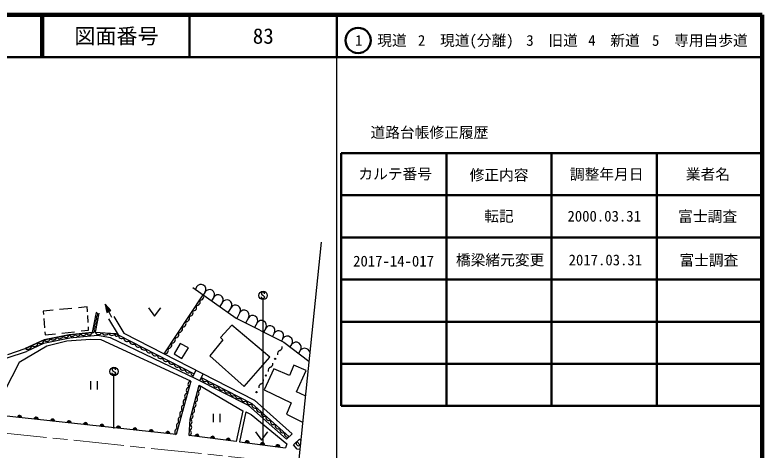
# Model space of a CAD drawing. Units: millimetres, scale not verified. Extents: x 40000 to 680000, y 20000 to 380000.
# Drawn here: x 502503 to 680000, y 276732 to 380000 of the extents above; entities that cross this region are included whole.
import ezdxf
from ezdxf.enums import TextEntityAlignment as Align

# ---------------------------------------------------------------- set-up
doc = ezdxf.new("R2010")
doc.units = ezdxf.units.MM
doc.header["$LTSCALE"] = 1000
doc.linetypes.add('CHAIN', pattern=[18.5, 12, -1.5, 3.5, -1.5])
for name, color, linetype, lineweight in [('M-BGD', 7, 'Continuous', 25), ('M-BMK', 2, 'CHAIN', 13), ('M-BMK-SRVR', 3, 'Continuous', 25), ('M-STR-STRC', 7, 'Continuous', 25), ('M-TTL', 2, 'Continuous', 140), ('M-TTL-BAND', 7, 'Continuous', 25), ('M-TTL-FRAM', 2, 'Continuous', 50), ('M-TTL-LINE', 7, 'Continuous', 50)]:
    doc.layers.add(name, color=color, linetype=linetype, lineweight=lineweight)
doc.layers.add('M-TTL-TXT', color=7, linetype='Continuous')
doc.styles.add('ＭＳ ゴシック', font='')
doc.styles.get('ＭＳ ゴシック').set_extended_font_data('MS Gothic')

# ---------------------------------------------------------------- blocks, each defined once
blk = doc.blocks.new('filled_dot')
at = {"color": 0, "linetype": 'Continuous', "lineweight": -2, "const_width": 1.25}
blk.add_lwpolyline([(-0.625, 0, 1), (0.625, 0, 1)], format="xyb", close=True, dxfattribs=at)

msp = doc.modelspace()

# ---------------------------------------------------------------- linework, layer by layer
at = {"layer": 'M-BGD'}
for p, q in [((544755, 315332), (555022, 308022)), ((545672, 315468), (545410, 314865)), ((547723, 314245), (547259, 313498)), ((537973, 299581), (547210, 313584)), ((537973, 299581), (547210, 313584)), ((549773, 313021), (549236, 312141)), ((519650, 310721), (517627, 310519)), ((519711, 309794), (519650, 310721)), ((525532, 308155), (523924, 311372)), ((523924, 311372), (524325, 309412)), ((523924, 311372), (525251, 309875)), ((523934, 311321), (523958, 311333)), ((523945, 311270), (523993, 311294)), ((523955, 311220), (524027, 311256)), ((523966, 311169), (524061, 311217)), ((523976, 311118), (524096, 311178)), ((523986, 311068), (524130, 311140)), ((523997, 311017), (524164, 311101)), ((524007, 310966), (524199, 311062)), ((524017, 310915), (524233, 311023)), ((524028, 310865), (524267, 310985)), ((524038, 310814), (524302, 310946)), ((524049, 310763), (524336, 310907)), ((524059, 310713), (524370, 310868)), ((524069, 310662), (524405, 310830)), ((524080, 310611), (524439, 310791)), ((524090, 310560), (524474, 310752)), ((524100, 310510), (524508, 310713)), ((524111, 310459), (524542, 310675)), ((524121, 310408), (524577, 310636)), ((551823, 311798), (551160, 310772)), ((511571, 309917), (509212, 309682)), ((509212, 309682), (509270, 308936)), ((516053, 310363), (513059, 310065)), ((519725, 309576), (519711, 309794)), ((521785, 309372), (520830, 304597)), ((522471, 309235), (521560, 304681)), ((524132, 310358), (524611, 310597)), ((524142, 310307), (524645, 310559)), ((524152, 310256), (524680, 310520)), ((524163, 310205), (524714, 310481)), ((524173, 310155), (524748, 310442)), ((524183, 310104), (524783, 310404)), ((524194, 310053), (524817, 310365)), ((524204, 310003), (524851, 310326)), ((524215, 309952), (524886, 310287)), ((524225, 309901), (524920, 310249)), ((524235, 309850), (524954, 310210)), ((524246, 309800), (524989, 310171)), ((524256, 309749), (525023, 310133)), ((524266, 309698), (525057, 310094)), ((524277, 309648), (525092, 310055)), ((524287, 309597), (525126, 310016)), ((524298, 309546), (525160, 309978)), ((524308, 309496), (525195, 309939)), ((524318, 309445), (525229, 309900)), ((524325, 309412), (525251, 309875)), ((534198, 310520), (535698, 308520)), ((535698, 308520), (537198, 310520)), ((553874, 310574), (553078, 309406)), ((555924, 309351), (555186, 307940)), ((509349, 307925), (509517, 305751)), ((519896, 306967), (519785, 308657)), ((524754, 307911), (527057, 304059)), ((526003, 308460), (528363, 304512)), ((555022, 308022), (566411, 302310)), ((557975, 308128), (557308, 306876)), ((520012, 305188), (519963, 305945)), ((554065, 306401), (551333, 303474)), ((563041, 298763), (554065, 306401)), ((560025, 306904), (559419, 305817)), ((562076, 305681), (561551, 304748)), ((515395, 304116), (509469, 302907)), ((509469, 302907), (515395, 304116)), ((509595, 304755), (509647, 304077)), ((509647, 304077), (512121, 304342)), ((513646, 304505), (516615, 304824)), ((520830, 304597), (515395, 304116)), ((515395, 304116), (520830, 304597)), ((522132, 303909), (515510, 303323)), ((518274, 305002), (520012, 305188)), ((521560, 304681), (526376, 304408)), ((521560, 304681), (526376, 304408)), ((525231, 303360), (522132, 303909)), ((526376, 304408), (527057, 304059)), ((527057, 304059), (545080, 294810)), ((528363, 304512), (559387, 288593)), ((564126, 304458), (563683, 303678)), ((509469, 302907), (504971, 300808)), ((505028, 300835), (509469, 302907)), ((509301, 302056), (505233, 300158)), ((515510, 303323), (509301, 302056)), ((514817, 302575), (510113, 301418)), ((520486, 302961), (514817, 302575)), ((522954, 302922), (520486, 302961)), ((544324, 293114), (522954, 302922)), ((545608, 293585), (525231, 303360)), ((541774, 302004), (540305, 299590)), ((543732, 300957), (541774, 302004)), ((551918, 302861), (548824, 299097)), ((551333, 303474), (551918, 302861)), ((566177, 303234), (565816, 302609)), ((566411, 302310), (572313, 297817)), ((568239, 301793), (567843, 301220)), ((500681, 298603), (505233, 300158)), ((500850, 299400), (504971, 300808)), ((510113, 301418), (503519, 297524)), ((542162, 298442), (543732, 300957)), ((570301, 300352), (569866, 299680)), ((540305, 299590), (542162, 298442)), ((548824, 299097), (556992, 291849)), ((556992, 291849), (563041, 298763)), ((503519, 297524), (497318, 285546)), ((568768, 296915), (567717, 294448)), ((571722, 295621), (568768, 296915)), ((545516, 295711), (544699, 294022)), ((547196, 294849), (546370, 293198)), ((563981, 296036), (561686, 291030)), ((567717, 294448), (563981, 296036)), ((569427, 290517), (571722, 295621)), ((520561, 291073), (520561, 293073)), ((522061, 293073), (522061, 291073)), ((544324, 293114), (540769, 280403)), ((544324, 293114), (540769, 280403)), ((558003, 287277), (545608, 293585)), ((546748, 293954), (558817, 287761)), ((544132, 284077), (546276, 292100)), ((544132, 284077), (546276, 292100)), ((546276, 292100), (556651, 286048)), ((561686, 291030), (568133, 287977)), ((571462, 289571), (569427, 290517)), ((558817, 287761), (567657, 279889)), ((558817, 287761), (567657, 279889)), ((559387, 288593), (568398, 280568)), ((568133, 287977), (566985, 285266)), ((556651, 286048), (555026, 278786)), ((557368, 285827), (555831, 278683)), ((557368, 285827), (558655, 285154)), ((567045, 279328), (558003, 287277)), ((540769, 280403), (497743, 285091)), ((543890, 280204), (544132, 284077)), ((543890, 280204), (544132, 284077)), ((549697, 283333), (549697, 285333)), ((551197, 285333), (551197, 283333)), ((558655, 285154), (567111, 278222)), ((566985, 285266), (570819, 283335)), ((559617, 281076), (561117, 279076)), ((561117, 279076), (562617, 281076)), ((568398, 280568), (567045, 279328)), ((555026, 278786), (543890, 280204)), ((555831, 278683), (566797, 277241)), ((568692, 277966), (570076, 279286)), ((569499, 278735), (570259, 277903)), ((570076, 279286), (570377, 279045)), ((567111, 278222), (566797, 277241)), ((569586, 276922), (568692, 277966)), ((570153, 276874), (569586, 276922))]:
    msp.add_line(p, q, dxfattribs=at)
for centre in [(564336, 298360), (562113, 294425), (559889, 290491)]:
    msp.add_circle(centre, 150, dxfattribs=at)
for centre, radius, start, end in [((546697, 314856), 1194, 329.17806, 149.17806), ((548748, 313633), 1194, 329.17806, 149.17806), ((546513, 313130), 831, 260.08262, 33.10173), ((550798, 312410), 1194, 329.17806, 149.17806), ((544834, 310584), 831, 260.08262, 33.10173), ((545673, 311857), 831, 260.08262, 33.10173), ((552849, 311186), 1194, 329.17806, 149.17806), ((554899, 309963), 1194, 329.17806, 149.17806), ((521689, 308895), 487, 258.69007, 78.69007), ((543994, 309311), 831, 260.08262, 33.10173), ((556950, 308739), 1194, 329.17806, 149.17806), ((521307, 306985), 487, 258.69007, 78.69007), ((521498, 307940), 487, 258.69007, 78.69007), ((542315, 306765), 831, 260.08262, 33.10173), ((543154, 308038), 831, 260.08262, 33.10173), ((559000, 307516), 1194, 329.17806, 149.17806), ((561051, 306293), 1194, 329.17806, 149.17806), ((520925, 305074), 487, 258.69007, 78.69007), ((521116, 306030), 487, 258.69007, 78.69007), ((541475, 305492), 831, 260.08262, 33.10173), ((563101, 305069), 1194, 329.17806, 149.17806), ((513108, 303978), 822, 214.56858, 348.49168), ((514590, 304280), 822, 214.56858, 348.49168), ((516055, 304390), 715, 202.5681, 347.5464), ((517414, 304511), 715, 202.5681, 347.5464), ((518773, 304631), 715, 202.5681, 347.5464), ((520131, 304751), 715, 202.5681, 347.5464), ((522385, 305031), 896, 202.99535, 330.52525), ((523990, 304940), 896, 202.99535, 330.52525), ((525595, 304849), 896, 202.99535, 330.52525), ((526669, 304141), 397, 137.72923, 347.94245), ((527857, 303989), 803, 175.00898, 310.66271), ((540636, 304219), 831, 260.08262, 33.10173), ((565151, 303846), 1194, 329.17806, 149.17806), ((567208, 302514), 1258, 325.05224, 145.05224), ((507072, 302249), 917, 232.06778, 357.966), ((508552, 302940), 917, 232.06778, 357.966), ((510145, 303373), 822, 214.56858, 348.49168), ((511627, 303675), 822, 214.56858, 348.49168), ((529180, 303310), 803, 175.00898, 310.66271), ((530504, 302631), 803, 175.00898, 310.66271), ((531827, 301951), 803, 175.00898, 310.66271), ((538956, 301673), 831, 260.08262, 33.10173), ((539796, 302946), 831, 260.08262, 33.10173), ((569270, 301072), 1258, 325.05224, 145.05224), ((505592, 301558), 917, 232.06778, 357.966), ((533150, 301272), 803, 175.00898, 310.66271), ((534474, 300593), 803, 175.00898, 310.66271), ((535797, 299914), 803, 175.00898, 310.66271), ((538117, 300400), 831, 260.08262, 33.10173), ((565778, 299492), 898, 111.53297, 189.51525), ((565119, 301162), 898, 291.53297, 9.51525), ((571332, 299631), 1258, 16.77516, 145.05224), ((537120, 299235), 803, 175.00898, 310.66271), ((538444, 298556), 803, 175.00898, 310.66271), ((539767, 297877), 803, 175.00898, 310.66271), ((541091, 297198), 803, 175.00898, 310.66271), ((542414, 296519), 803, 175.00898, 310.66271), ((562895, 297228), 898, 291.53297, 9.51525), ((543737, 295840), 803, 175.00898, 310.66271), ((545061, 295161), 803, 175.00898, 256.41958), ((563554, 295557), 898, 111.53297, 189.51525), ((544403, 292331), 788, 95.80125, 232.95302), ((546384, 294482), 803, 287.84199, 310.66271), ((547707, 293803), 803, 175.00898, 310.66271), ((549031, 293124), 803, 175.00898, 310.66271), ((560671, 293293), 898, 291.53297, 9.51525), ((544008, 290918), 788, 95.80125, 232.95302), ((545876, 291491), 729, 273.34435, 56.73133), ((550354, 292445), 803, 175.00898, 310.66271), ((551677, 291766), 803, 175.00898, 310.66271), ((553001, 291087), 803, 175.00898, 310.66271), ((561330, 291623), 898, 111.53297, 189.51525), ((543613, 289506), 788, 95.80125, 232.95302), ((545162, 288816), 729, 273.34435, 56.73133), ((545519, 290154), 729, 273.34435, 56.73133), ((554324, 290407), 803, 175.00898, 310.66271), ((555647, 289728), 803, 175.00898, 310.66271), ((543218, 288093), 788, 95.80125, 232.95302), ((544804, 287479), 729, 273.34435, 56.73133), ((556971, 289049), 803, 175.00898, 310.66271), ((558294, 288370), 803, 175.00898, 310.66271), ((559568, 287491), 797, 160.20832, 296.42308), ((542428, 285269), 788, 95.80125, 232.95302), ((542823, 286681), 788, 95.80125, 232.95302), ((544447, 286142), 729, 273.34435, 56.73133), ((560672, 286507), 797, 160.20832, 296.42308), ((561777, 285523), 797, 160.20832, 296.42308), ((503610, 284452), 500, 353.78077, 173.78077), ((503610, 284452), 500, 353.78077, 173.78077), ((503610, 284452), 450, 353.78077, 173.78077), ((503610, 284452), 400, 353.78077, 173.78077), ((503610, 284452), 350, 353.78077, 173.78077), ((503610, 284452), 300, 353.78077, 173.78077), ((503610, 284452), 250, 353.78077, 173.78077), ((503610, 284452), 200, 353.78077, 173.78077), ((503610, 284452), 150, 353.78077, 173.78077), ((503610, 284452), 100, 353.78077, 173.78077), ((503610, 284452), 50, 353.78077, 173.78077), ((507521, 284026), 500, 353.78077, 173.78077), ((507521, 284026), 500, 353.78077, 173.78077), ((507521, 284026), 450, 353.78077, 173.78077), ((507521, 284026), 400, 353.78077, 173.78077), ((507521, 284026), 350, 353.78077, 173.78077), ((507521, 284026), 300, 353.78077, 173.78077), ((507521, 284026), 250, 353.78077, 173.78077), ((507521, 284026), 200, 353.78077, 173.78077), ((507521, 284026), 150, 353.78077, 173.78077), ((507521, 284026), 100, 353.78077, 173.78077), ((507521, 284026), 50, 353.78077, 173.78077), ((511433, 283599), 500, 353.78077, 173.78077), ((511433, 283599), 500, 353.78077, 173.78077), ((511433, 283599), 450, 353.78077, 173.78077), ((511433, 283599), 400, 353.78077, 173.78077), ((542033, 283856), 788, 95.80125, 232.95302), ((543924, 283442), 668, 281.01442, 71.83291), ((544089, 284805), 729, 273.34435, 56.73133), ((562882, 284539), 797, 160.20832, 296.42308), ((511433, 283599), 350, 353.78077, 173.78077), ((511433, 283599), 300, 353.78077, 173.78077), ((511433, 283599), 250, 353.78077, 173.78077), ((511433, 283599), 200, 353.78077, 173.78077), ((511433, 283599), 150, 353.78077, 173.78077), ((511433, 283599), 100, 353.78077, 173.78077), ((511433, 283599), 50, 353.78077, 173.78077), ((515344, 283173), 500, 353.78077, 173.78077), ((515344, 283173), 500, 353.78077, 173.78077), ((515344, 283173), 450, 353.78077, 173.78077), ((515344, 283173), 400, 353.78077, 173.78077), ((515344, 283173), 350, 353.78077, 173.78077), ((515344, 283173), 300, 353.78077, 173.78077), ((515344, 283173), 250, 353.78077, 173.78077), ((515344, 283173), 200, 353.78077, 173.78077), ((515344, 283173), 150, 353.78077, 173.78077), ((515344, 283173), 100, 353.78077, 173.78077), ((515344, 283173), 50, 353.78077, 173.78077), ((519256, 282747), 500, 353.78077, 173.78077), ((519256, 282747), 500, 353.78077, 173.78077), ((519256, 282747), 450, 353.78077, 173.78077), ((519256, 282747), 400, 353.78077, 173.78077), ((519256, 282747), 350, 353.78077, 173.78077), ((519256, 282747), 300, 353.78077, 173.78077), ((519256, 282747), 250, 353.78077, 173.78077), ((519256, 282747), 200, 353.78077, 173.78077), ((519256, 282747), 150, 353.78077, 173.78077), ((519256, 282747), 100, 353.78077, 173.78077), ((519256, 282747), 50, 353.78077, 173.78077), ((523167, 282321), 500, 353.78077, 173.78077), ((523167, 282321), 500, 353.78077, 173.78077), ((523167, 282321), 450, 353.78077, 173.78077), ((523167, 282321), 400, 353.78077, 173.78077), ((523167, 282321), 350, 353.78077, 173.78077), ((523167, 282321), 300, 353.78077, 173.78077), ((523167, 282321), 250, 353.78077, 173.78077), ((523167, 282321), 200, 353.78077, 173.78077), ((523167, 282321), 150, 353.78077, 173.78077), ((523167, 282321), 100, 353.78077, 173.78077), ((523167, 282321), 50, 353.78077, 173.78077), ((527079, 281894), 500, 353.78077, 173.78077), ((527079, 281894), 500, 353.78077, 173.78077), ((527079, 281894), 450, 353.78077, 173.78077), ((527079, 281894), 400, 353.78077, 173.78077), ((527079, 281894), 350, 353.78077, 173.78077), ((541638, 282444), 788, 95.80125, 232.95302), ((543843, 282151), 668, 281.01442, 71.83291), ((563987, 283555), 797, 160.20832, 296.42308), ((565092, 282571), 797, 160.20832, 296.42308), ((527079, 281894), 300, 353.78077, 173.78077), ((527079, 281894), 250, 353.78077, 173.78077), ((527079, 281894), 200, 353.78077, 173.78077), ((527079, 281894), 150, 353.78077, 173.78077), ((527079, 281894), 100, 353.78077, 173.78077), ((527079, 281894), 50, 353.78077, 173.78077), ((530990, 281468), 500, 353.78077, 173.78077), ((530990, 281468), 500, 353.78077, 173.78077), ((530990, 281468), 450, 353.78077, 173.78077), ((530990, 281468), 400, 353.78077, 173.78077), ((530990, 281468), 350, 353.78077, 173.78077), ((530990, 281468), 300, 353.78077, 173.78077), ((530990, 281468), 250, 353.78077, 173.78077), ((530990, 281468), 200, 353.78077, 173.78077), ((530990, 281468), 150, 353.78077, 173.78077), ((530990, 281468), 100, 353.78077, 173.78077), ((530990, 281468), 50, 353.78077, 173.78077), ((534902, 281042), 500, 353.78077, 173.78077), ((534902, 281042), 500, 353.78077, 173.78077), ((534902, 281042), 450, 353.78077, 173.78077), ((534902, 281042), 400, 353.78077, 173.78077), ((534902, 281042), 350, 353.78077, 173.78077), ((534902, 281042), 300, 353.78077, 173.78077), ((534902, 281042), 250, 353.78077, 173.78077), ((534902, 281042), 200, 353.78077, 173.78077), ((534902, 281042), 150, 353.78077, 173.78077), ((534902, 281042), 100, 353.78077, 173.78077), ((534902, 281042), 50, 353.78077, 173.78077), ((538813, 280616), 500, 353.78077, 173.78077), ((538813, 280616), 500, 353.78077, 173.78077), ((538813, 280616), 450, 353.78077, 173.78077), ((538813, 280616), 400, 353.78077, 173.78077), ((538813, 280616), 350, 353.78077, 173.78077), ((538813, 280616), 300, 353.78077, 173.78077), ((538813, 280616), 250, 353.78077, 173.78077), ((538813, 280616), 200, 353.78077, 173.78077), ((538813, 280616), 150, 353.78077, 173.78077), ((538813, 280616), 100, 353.78077, 173.78077), ((538813, 280616), 50, 353.78077, 173.78077), ((541243, 281031), 788, 95.80125, 232.95302), ((543762, 280860), 668, 281.01442, 71.83291), ((545746, 279967), 500, 352.74362, 172.74362), ((545746, 279967), 500, 352.74362, 172.74362), ((566197, 281587), 797, 160.20832, 296.42308), ((567302, 280603), 797, 160.20832, 296.42308), ((545746, 279967), 450, 352.74362, 172.74362), ((545746, 279967), 400, 352.74362, 172.74362), ((545746, 279967), 350, 352.74362, 172.74362), ((545746, 279967), 300, 352.74362, 172.74362), ((545746, 279967), 250, 352.74362, 172.74362), ((545746, 279967), 200, 352.74362, 172.74362), ((545746, 279967), 150, 352.74362, 172.74362), ((545746, 279967), 100, 352.74362, 172.74362), ((545746, 279967), 50, 352.74362, 172.74362), ((549458, 279495), 500, 352.74362, 172.74362), ((549458, 279495), 500, 352.74362, 172.74362), ((549458, 279495), 450, 352.74362, 172.74362), ((549458, 279495), 400, 352.74362, 172.74362), ((549458, 279495), 350, 352.74362, 172.74362), ((549458, 279495), 300, 352.74362, 172.74362), ((549458, 279495), 250, 352.74362, 172.74362), ((549458, 279495), 200, 352.74362, 172.74362), ((549458, 279495), 150, 352.74362, 172.74362), ((549458, 279495), 100, 352.74362, 172.74362), ((549458, 279495), 50, 352.74362, 172.74362), ((553170, 279022), 500, 352.74362, 172.74362), ((553170, 279022), 500, 352.74362, 172.74362), ((553170, 279022), 450, 352.74362, 172.74362), ((553170, 279022), 400, 352.74362, 172.74362), ((553170, 279022), 350, 352.74362, 172.74362), ((553170, 279022), 300, 352.74362, 172.74362), ((553170, 279022), 250, 352.74362, 172.74362), ((553170, 279022), 200, 352.74362, 172.74362), ((553170, 279022), 150, 352.74362, 172.74362), ((553170, 279022), 100, 352.74362, 172.74362), ((553170, 279022), 50, 352.74362, 172.74362), ((557659, 278443), 500, 352.50726, 172.50726), ((557659, 278443), 500, 352.50726, 172.50726), ((557659, 278443), 450, 352.50726, 172.50726), ((557659, 278443), 400, 352.50726, 172.50726), ((557659, 278443), 350, 352.50726, 172.50726), ((557659, 278443), 300, 352.50726, 172.50726), ((557659, 278443), 250, 352.50726, 172.50726), ((569879, 278319), 564, 132.40821, 312.40821), ((557659, 278443), 200, 352.50726, 172.50726), ((557659, 278443), 150, 352.50726, 172.50726), ((557659, 278443), 100, 352.50726, 172.50726), ((557659, 278443), 50, 352.50726, 172.50726), ((561314, 277962), 500, 352.50726, 172.50726), ((561314, 277962), 500, 352.50726, 172.50726), ((561314, 277962), 450, 352.50726, 172.50726), ((561314, 277962), 400, 352.50726, 172.50726), ((561314, 277962), 350, 352.50726, 172.50726), ((561314, 277962), 300, 352.50726, 172.50726), ((561314, 277962), 250, 352.50726, 172.50726), ((561314, 277962), 200, 352.50726, 172.50726), ((561314, 277962), 150, 352.50726, 172.50726), ((561314, 277962), 100, 352.50726, 172.50726), ((561314, 277962), 50, 352.50726, 172.50726), ((564970, 277481), 500, 352.50726, 172.50726), ((564970, 277481), 500, 352.50726, 172.50726), ((564970, 277481), 450, 352.50726, 172.50726), ((564970, 277481), 400, 352.50726, 172.50726), ((564970, 277481), 350, 352.50726, 172.50726), ((564970, 277481), 300, 352.50726, 172.50726), ((564970, 277481), 250, 352.50726, 172.50726), ((564970, 277481), 200, 352.50726, 172.50726), ((564970, 277481), 150, 352.50726, 172.50726), ((564970, 277481), 100, 352.50726, 172.50726), ((564970, 277481), 50, 352.50726, 172.50726)]:
    msp.add_arc(centre, radius, start, end, dxfattribs=at)
at = {"layer": 'M-BMK'}
msp.add_line((498070, 280962), (568827, 273594), dxfattribs=at)
at = {"layer": 'M-BMK-SRVR'}
msp.add_line((575224, 326048), (569917, 274588), dxfattribs=at)
at = {"layer": 'M-STR-STRC'}
for p, q in [((561358, 314204), (561165, 314138)), ((561479, 314201), (561358, 314204)), ((561729, 314082), (561479, 314201)), ((561165, 314138), (561042, 313953)), ((561042, 313953), (561044, 313822)), ((561044, 312974), (561042, 313095)), ((561044, 313822), (561107, 313693)), ((561084, 312871), (561044, 312974)), ((561168, 312760), (561084, 312871)), ((561107, 313693), (561363, 313511)), ((561355, 312700), (561168, 312760)), ((561489, 312700), (561355, 312700)), ((561363, 313511), (561492, 313379)), ((561482, 278433), (561482, 312441)), ((561589, 312729), (561489, 312700)), ((561492, 313379), (561671, 313263)), ((561731, 312821), (561589, 312729)), ((561671, 313263), (561797, 313063)), ((561792, 313951), (561729, 314082)), ((561792, 312953), (561731, 312821)), ((561792, 313822), (561792, 313951)), ((561797, 313063), (561792, 312953)), ((525749, 296076), (525626, 295892)), ((525626, 295892), (525628, 295760)), ((525628, 294913), (525626, 295034)), ((525628, 295760), (525691, 295631)), ((525668, 294810), (525628, 294913)), ((525752, 294699), (525668, 294810)), ((525691, 295631), (525947, 295450)), ((525942, 296142), (525749, 296076)), ((525939, 294639), (525752, 294699)), ((526063, 296140), (525942, 296142)), ((525947, 295450), (526076, 295318)), ((526313, 296021), (526063, 296140)), ((526173, 294668), (526073, 294639)), ((526076, 295318), (526255, 295202)), ((526315, 294760), (526173, 294668)), ((526255, 295202), (526381, 295002)), ((526376, 295890), (526313, 296021)), ((526376, 294891), (526315, 294760)), ((526376, 295760), (526376, 295890)), ((526381, 295002), (526376, 294891)), ((526073, 294639), (525939, 294639)), ((526007, 282011), (526007, 294380))]:
    msp.add_line(p, q, dxfattribs=at)
for centre in [(561449, 313441), (526033, 295380)]:
    msp.add_circle(centre, 1000, dxfattribs=at)
at = {"layer": 'M-TTL'}
for p, q in [((680000, 380000), (40000, 380000)), ((680000, 20000), (680000, 380000))]:
    msp.add_line(p, q, dxfattribs=at)
at = {"layer": 'M-TTL-BAND'}
msp.add_line((579000, 20000), (579000, 370000), dxfattribs=at)
at = {"layer": 'M-TTL-FRAM'}
for p, q in [((580000, 347197), (580000, 287197)), ((580000, 347197), (680000, 347197)), ((580000, 287197), (680000, 287197))]:
    msp.add_line(p, q, dxfattribs=at)
at = {"layer": 'M-TTL-LINE'}
for p, q in [((508747, 380000), (508747, 370000)), ((509247, 380000), (509247, 370000)), ((543997, 380000), (543997, 370000)), ((579000, 380000), (579000, 370000)), ((40000, 370000), (680000, 370000)), ((605000, 347197), (605000, 287197)), ((630000, 347197), (630000, 287197)), ((655000, 347197), (655000, 287197)), ((580000, 337197), (680000, 337197)), ((580000, 327197), (680000, 327197)), ((580000, 317197), (680000, 317197)), ((580000, 307197), (680000, 307197)), ((580000, 297197), (680000, 297197))]:
    msp.add_line(p, q, dxfattribs=at)
msp.add_circle((584031, 373958), 3000, dxfattribs=at)

# ---------------------------------------------------------------- block references
at = {"layer": 'M-STR-STRC', "xscale": 160, "yscale": 160, "rotation": 90}
for p in [(526007, 282011), (561482, 278433)]:
    msp.add_blockref('filled_dot', p, dxfattribs=at)

# ---------------------------------------------------------------- texts
at = {"layer": 'M-TTL-TXT', "style": 'ＭＳ ゴシック'}
for s, height, p in [('図面番号', 3666, (526622, 375000)), ('83', 3666, (561497, 375000)), ('1\u3000現道', 2566, (589448, 373958)), ('2\u3000現道(分離)', 2566, (609619, 373958)), ('3\u3000旧道', 2566, (630121, 373958)), ('4\u3000新道', 2566, (644824, 373958)), ('5\u3000専用自歩道', 2566, (665228, 373958)), ('道路台帳修正履歴', 2566, (600968, 352113)), ('カルテ番号', 2566, (592839, 342277)), ('修正内容', 2566, (617509, 342023)), ('調整年月日', 2566, (643089, 342197)), ('業者名', 2566, (667134, 342197)), ('転記', 2566, (617500, 332245)), ('富士調査', 2566, (667077, 332189)), ('2000.03.31', 2566, (642500, 332245)), ('橋梁緒元変更', 2566, (617773, 321853)), ('2017.03.31', 2566, (642773, 321853)), ('富士調査', 2566, (667350, 321796)), ('2017-14-017', 2566, (592451, 321579))]:
    msp.add_text(s, height=height, dxfattribs=at).set_placement(p, align=Align.MIDDLE_CENTER)

doc.saveas('drawing.dxf')
